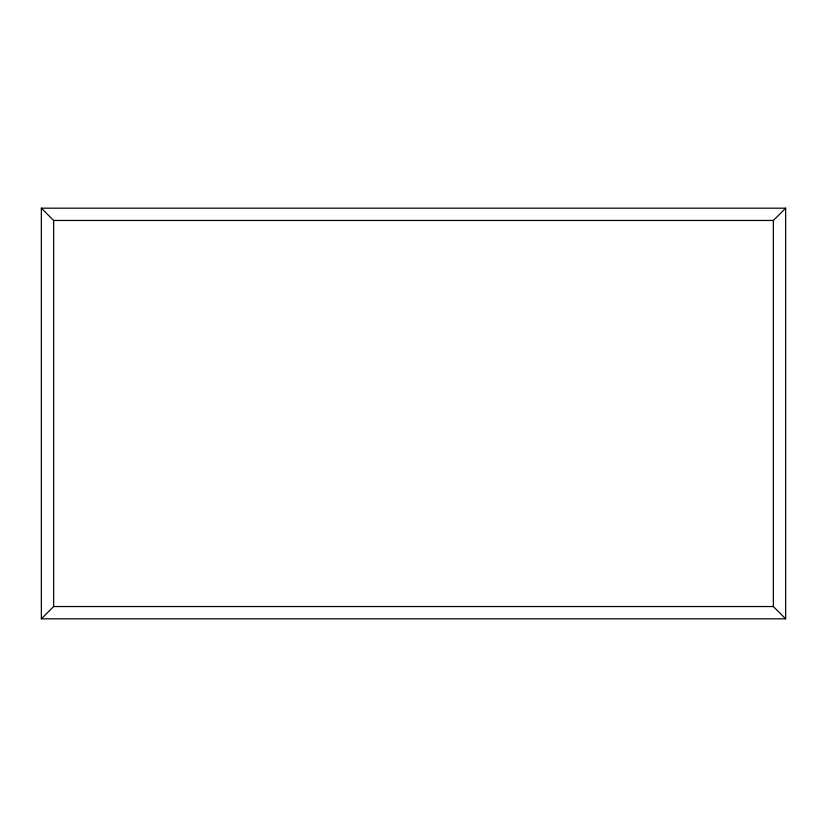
<?xml version="1.0" encoding="UTF-8"?>
<svg xmlns="http://www.w3.org/2000/svg" width="827" height="827" viewBox="0 0 827 827"><rect width="100%" height="100%" fill="white"/><g stroke="black" fill="none" stroke-linecap="round" stroke-linejoin="round"><path stroke-width="1.24" d="M41.35 618.823L53.641 606.542L773.359 606.542L785.65 618.823L785.65 208.177L41.35 208.177L41.35 618.823L785.65 618.823M41.35 208.177L53.641 220.458L773.359 220.458L785.65 208.177M773.359 220.458L773.359 606.542M53.641 220.458L53.641 606.542"/></g></svg>
